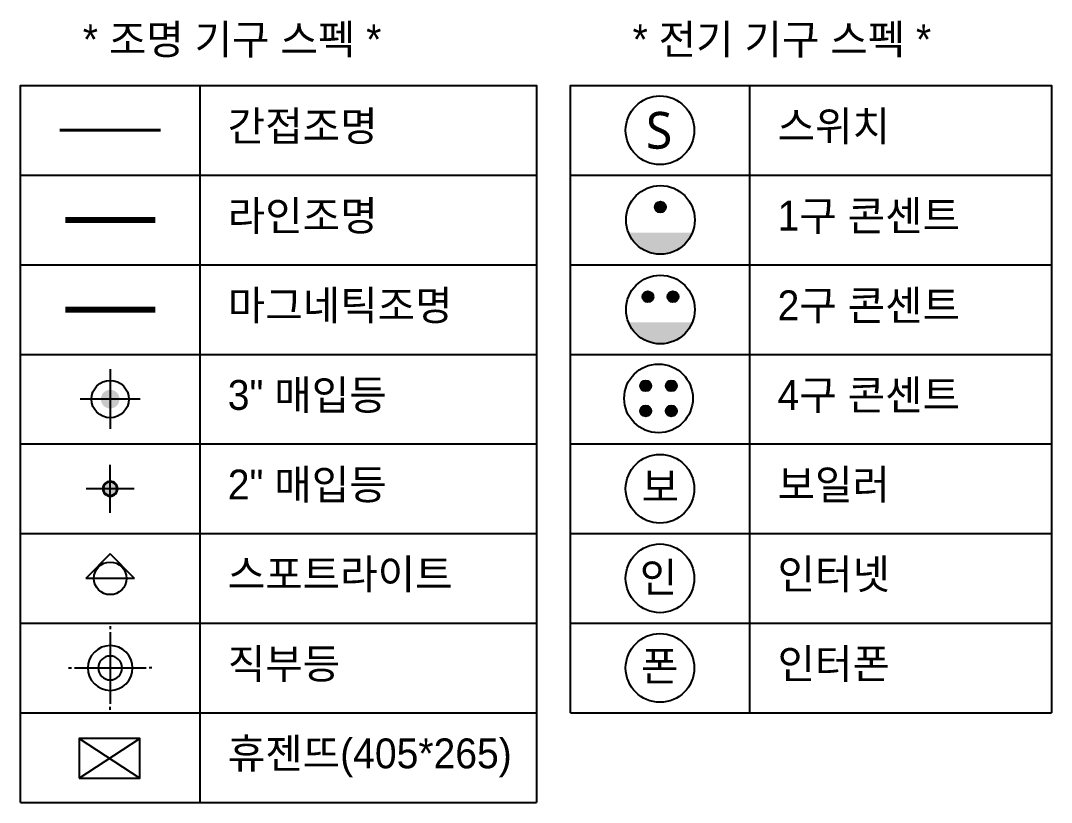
# Model space of a CAD drawing. Header units: inches. Extents: x -55157 to -7160, y -122257 to -52101.
# Drawn here: x -10613 to -7160, y -91523 to -88906 of the extents above; entities that cross this region are included whole.
import ezdxf

# ---------------------------------------------------------------- set-up
doc = ezdxf.new("R2010")
doc.units = ezdxf.units.IN
doc.header["$LTSCALE"] = 50
doc.header["$MEASUREMENT"] = 0
doc.linetypes.add('HID', pattern=[2.5, 1.5, -1])
for name, color, linetype in [('0-ELC TEXT', 7, 'Continuous'), ('06-LIGHT', 4, 'Continuous'), ('3.기호.계단선', 30, 'Continuous'), ('CEIL-DOOR', 6, 'Continuous'), ('HAT', 5, 'Continuous'), ('RC-LIGHT', 7, 'Continuous'), ('U-LANP', 6, 'Continuous'), ('설비', 140, 'Continuous')]:
    doc.layers.add(name, color=color, linetype=linetype)
doc.styles.add('코레일둥고', font='Korail_Round_Gothic_Medium.ttf')

# ---------------------------------------------------------------- blocks, each defined once
blk = doc.blocks.new('hallogen')
h = blk.add_hatch(color=256)
h.dxf.hatch_style = 1
edge = h.paths.add_edge_path()
edge.add_arc((48591.7, 60854.3), 31.2, 0, 360, ccw=False)
at = {"color": 1, "linetype": 'Continuous'}
for p, q in [((48591.7, 60954.3), (48591.7, 60754.3)), ((48691.7, 60854.3), (48491.7, 60854.3))]:
    blk.add_line(p, q, dxfattribs=at)
at = {"color": 4, "linetype": 'Continuous'}
blk.add_circle((48591.7, 60854.3), 62.5, dxfattribs=at)
blk = doc.blocks.new('1')
at = {"linetype": 'Continuous'}
h = blk.add_hatch(color=4, dxfattribs=at)
h.dxf.hatch_style = 1
edge = h.paths.add_edge_path()
edge.add_arc((11539653.5, -14273503.8), 37.5, 0, 360)
at = {"color": 1, "linetype": 'Continuous'}
for p, q in [((11539653.5, -14273637.1), (11539653.5, -14273370.5)), ((11539520.2, -14273503.8), (11539786.8, -14273503.8))]:
    blk.add_line(p, q, dxfattribs=at)
at = {"color": 4, "linetype": 'Continuous'}
for radius in [41.5, 37.5]:
    blk.add_circle((11539653.5, -14273503.8), radius, dxfattribs=at)
blk = doc.blocks.new('매입등')
at = {"layer": 'HAT', "color": 1}
for p, q in [((0, 140), (0, 130)), ((0, 120), (0, -120)), ((-140, 0), (-130, 0)), ((120, 0), (-120, 0)), ((140, 0), (130, 0)), ((-140, 0), (-130, 0)), ((0, -140), (0, -130))]:
    blk.add_line(p, q, dxfattribs=at)
blk.add_circle((0, 0), 40, dxfattribs=at)
at = {"layer": 'U-LANP'}
blk.add_circle((0, 0), 75, dxfattribs=at)
blk = doc.blocks.new('A$C59950440')
at = {"layer": 'CEIL-DOOR'}
blk.add_blockref('매입등', (140, 140), dxfattribs=at)
blk = doc.blocks.new('SW')
at = {"layer": '설비', "color": 140}
blk.add_circle((11533254.1, -14277699.4), 184, dxfattribs=at)
at = {"layer": '설비', "color": 140, "insert": (11533320, -14277600.8), "char_height": 197.143, "width": 314.327, "attachment_point": 3, "style": '코레일둥고'}
blk.add_mtext('{\\fMalgun Gothic|b0|i0|c129|p50;S}', dxfattribs=at)
blk = doc.blocks.new('egoo')
at = {"layer": '설비'}
h = blk.add_hatch(color=140, dxfattribs=at)
edge = h.paths.add_edge_path()
edge.add_arc((1015645.3, 443433.7), 22.3, 0, 360)
h = blk.add_hatch(color=140, dxfattribs=at)
edge = h.paths.add_edge_path()
edge.add_arc((1015747.7, 443433.7), 22.3, 0, 360)
h = blk.add_hatch(color=140, dxfattribs=at)
edge = h.paths.add_edge_path()
edge.add_line((1015826.3, 443329.1), (1015566.6, 443329.1))
edge.add_ellipse((1015696.5, 443381.5), major_axis=(99, 99), ratio=1, start_angle=156.9578, end_angle=293.0422)
at = {"layer": '설비', "color": 140}
for centre, radius in [((1015696.5, 443381.5), 140), ((1015645.3, 443433.7), 22.3), ((1015747.7, 443433.7), 22.3)]:
    blk.add_circle(centre, radius, dxfattribs=at)
blk = doc.blocks.new('DLSXJSPT')
at = {"layer": '설비', "color": 140}
blk.add_circle((242956, 103418.4), 115, dxfattribs=at)
at = {"layer": '설비', "color": 140, "style": '코레일둥고'}
blk.add_text('인', height=100, dxfattribs=at).set_placement((242888.1, 103372))
blk = doc.blocks.new('DLSXJVHS')
at = {"layer": '설비', "color": 140}
blk.add_circle((236550.8, 103607.8), 115, dxfattribs=at)
at = {"layer": '설비', "color": 140, "style": '코레일둥고'}
blk.add_text('폰', height=100, dxfattribs=at).set_placement((236486.9, 103564.3))
blk = doc.blocks.new('DLFRN')
at = {"layer": '설비'}
h = blk.add_hatch(color=140, dxfattribs=at)
edge = h.paths.add_edge_path()
edge.add_arc((236552.3, 104850.7), 18.3, 0, 360)
h = blk.add_hatch(color=140, dxfattribs=at)
edge = h.paths.add_edge_path()
edge.add_line((236658.9, 104764.8), (236445.6, 104764.8))
edge.add_ellipse((236552.3, 104807.8), major_axis=(81.3, 81.3), ratio=1, start_angle=156.9578, end_angle=293.0422)
at = {"layer": '설비', "color": 140}
for centre, radius in [((236552.3, 104807.8), 115), ((236552.3, 104850.7), 18.3)]:
    blk.add_circle(centre, radius, dxfattribs=at)
blk = doc.blocks.new('QHDLFFJ')
at = {"layer": '설비', "color": 140}
blk.add_circle((236550.8, 104207.8), 115, dxfattribs=at)
at = {"layer": '설비', "color": 140, "style": '코레일둥고'}
blk.add_text('보 ', height=100, dxfattribs=at).set_placement((236489.6, 104163.9))
blk = doc.blocks.new('4RNZHS')
at = {"layer": '설비'}
h = blk.add_hatch(color=140, dxfattribs=at)
edge = h.paths.add_edge_path()
edge.add_arc((244434.2, 96095.3), 18.3, -90, 270, ccw=False)
h = blk.add_hatch(color=140, dxfattribs=at)
edge = h.paths.add_edge_path()
edge.add_arc((244520, 96095.3), 18.3, 270, 630)
h = blk.add_hatch(color=140, dxfattribs=at)
edge = h.paths.add_edge_path()
edge.add_arc((244434.2, 96011.2), 18.3, -90, 270, ccw=False)
h = blk.add_hatch(color=140, dxfattribs=at)
edge = h.paths.add_edge_path()
edge.add_arc((244520, 96011.2), 18.3, 270, 630)
at = {"layer": '설비', "color": 140}
for centre, radius in [((244477.1, 96053.3), 115), ((244434.2, 96095.3), 18.3), ((244520, 96095.3), 18.3), ((244434.2, 96011.2), 18.3), ((244520, 96011.2), 18.3)]:
    blk.add_circle(centre, radius, dxfattribs=at)

msp = doc.modelspace()

# ---------------------------------------------------------------- linework, layer by layer
at = {"color": 4}
for p, q in [((-10312.566, -90691.054), (-10394.466, -90772.954)), ((-10230.666, -90772.954), (-10312.566, -90691.054)), ((-10230.666, -90772.954), (-10394.466, -90772.954))]:
    msp.add_line(p, q, dxfattribs=at)
msp.add_circle((-10312.566, -90772.954), 54.6, dxfattribs=at)
at = {"layer": '0-ELC TEXT'}
for p, q in [((-10012.566, -89122.954), (-10012.566, -91522.954)), ((-8171.175, -89122.954), (-8171.175, -91222.954)), ((-10612.566, -89422.954), (-8884.352, -89422.954)), ((-8771.175, -89422.954), (-7160.282, -89422.954)), ((-10612.566, -89722.954), (-8884.352, -89722.954)), ((-8771.175, -89722.954), (-7160.282, -89722.954)), ((-10612.566, -90022.954), (-8884.352, -90022.954)), ((-8771.175, -90022.954), (-7160.282, -90022.954)), ((-10612.566, -90322.954), (-8884.352, -90322.954)), ((-8771.175, -90322.954), (-7160.282, -90322.954)), ((-10612.566, -90622.954), (-8884.352, -90622.954)), ((-8771.175, -90622.954), (-7160.282, -90622.954)), ((-10612.566, -90922.954), (-8884.352, -90922.954)), ((-8771.175, -90922.954), (-7160.282, -90922.954)), ((-10612.566, -91222.954), (-8884.352, -91222.954)), ((-8771.175, -91222.954), (-7160.282, -91222.954)), ((-10612.566, -91522.954), (-8884.352, -91522.954))]:
    msp.add_line(p, q, dxfattribs=at)
for points in [[(-10612.566, -91522.954), (-10612.566, -89122.954), (-8884.352, -89122.954), (-8884.352, -91522.954)], [(-8771.175, -91222.954), (-8771.175, -89122.954), (-7160.282, -89122.954), (-7160.282, -91222.954)]]:
    msp.add_lwpolyline(points, dxfattribs=at)
at = {"layer": '06-LIGHT', "color": 10, "linetype": 'HID', "const_width": 10}
msp.add_lwpolyline([(-10143.76, -89272.954), (-10481.372, -89272.954)], dxfattribs=at)
at = {"layer": '3.기호.계단선'}
for p, q in [((-10416.022, -91441.689), (-10213.522, -91309.189)), ((-10416.022, -91309.189), (-10213.522, -91441.689))]:
    msp.add_line(p, q, dxfattribs=at)
at = {"layer": '3.기호.계단선', "const_width": 20}
msp.add_lwpolyline([(-10161.567, -89872.926), (-10463.238, -89872.926)], dxfattribs=at)
at = {"layer": '3.기호.계단선'}
msp.add_lwpolyline([(-10416.022, -91441.689), (-10213.522, -91441.689), (-10213.522, -91309.189), (-10416.022, -91309.189)], close=True, dxfattribs=at)
at = {"layer": '설비', "color": 140, "const_width": 20}
msp.add_lwpolyline([(-10161.567, -89572.926), (-10463.238, -89572.926)], dxfattribs=at)

# ---------------------------------------------------------------- block references
at = {"layer": 'RC-LIGHT'}
msp.add_blockref('hallogen', (-58904.268, -151027.218), dxfattribs=at)
at = {"layer": 'RC-LIGHT', "xscale": -0.6024096385271789, "yscale": 0.6024096385271789, "zscale": 0.6024096385271789}
msp.add_blockref('1', (6941285.927, 8508023.305), dxfattribs=at)
at = {"layer": 'RC-LIGHT', "xscale": -1}
msp.add_blockref('A$C59950440', (-10172.566, -91212.954), dxfattribs=at)
at = {"layer": '설비', "color": 140}
for name, p, xscale, yscale, zscale in [('SW', (-7216754.966, 8834289.199), 0.625, 0.625, 0.625), ('egoo', (-842791.83, -454079.161), 0.8214285869294655, 0.8214285869294655, 0.8214285869294655)]:
    msp.add_blockref(name, p, dxfattribs=dict(at, xscale=xscale, yscale=yscale, zscale=zscale))
at = {"layer": '설비'}
for name, p in [('DLFRN', (-245021.964, -194380.74)), ('4RNZHS', (-252953.204, -186223.617)), ('QHDLFFJ', (-245021.964, -194680.74)), ('DLSXJSPT', (-251427.189, -194191.323)), ('DLSXJVHS', (-245021.964, -194680.74))]:
    msp.add_blockref(name, p, dxfattribs=at)

# ---------------------------------------------------------------- texts
at = {"layer": '0-ELC TEXT', "style": '코레일둥고'}
for s, p in [('* 조명 기구 스펙 *', (-10404.303, -89018.514)), ('* 전기 기구 스펙 *', (-8562.912, -89018.514)), ('간접조명', (-9918.691, -89308.898)), ('스위치', (-8077.3, -89308.898)), ('라인조명', (-9918.691, -89608.898)), ('1구 콘센트', (-8077.3, -89608.898)), ('마그네틱조명', (-9918.691, -89908.898)), ('2구 콘센트', (-8077.3, -89908.898)), ('3" 매입등', (-9918.691, -90208.898)), ('4구 콘센트', (-8077.3, -90208.898)), ('2" 매입등', (-9918.691, -90508.898)), ('보일러', (-8077.3, -90508.898)), ('스포트라이트', (-9918.691, -90808.898)), ('인터넷', (-8077.3, -90808.898)), ('직부등', (-9918.691, -91108.898)), ('인터폰', (-8077.3, -91108.898)), ('휴젠뜨(405*265)', (-9918.691, -91408.898))]:
    msp.add_text(s, height=100, dxfattribs=at).set_placement(p)

doc.saveas('drawing.dxf')
